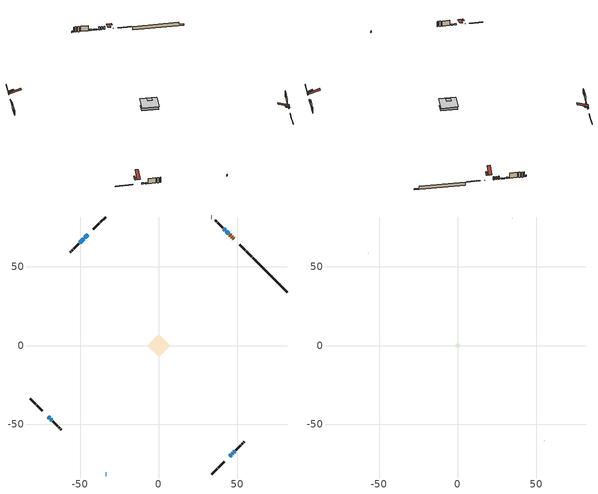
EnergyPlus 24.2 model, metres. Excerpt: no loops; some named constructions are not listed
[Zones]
conditioned space
 floor adiabatic (AdiabaticFloorConstruction): -7.22,0 0,7.22 7.22,0 0,-7.22 z2.19
 floor foundation (Slab1 construction): -5.5,1.76 -1.76,5.5 5.5,-1.76 1.76,-5.5 z-1.23
 wall outside (RimJoist1 construction): 33.88,-81.8 37.3,-78.38 / -81.8,-33.88 -78.38,-37.3 / -33.88,81.8 -37.3,78.38 / 59.16,56.53 55.74,59.95 z0.97:1.27
 wall outside (RimJoist2 construction): 37.96,-77.73 41.59,-74.1 / -77.73,-37.96 -74.1,-41.59 / -37.96,77.73 -41.59,74.1 / 55.08,60.61 51.45,64.24 z0.97:1.27
 wall outside (AdiabaticWallConstruction 1): 47.72,67.97 47.37,68.32 / 46.71,68.98 46.36,69.33 / 45.7,69.99 45.14,70.55 z0.97:3
 wall outside (AdiabaticWallConstruction): 33.89,81.8 33.35,81.8 / -33.89,-81.8 -33.35,-81.8 z0.97:2.06; -70.37,-45.32 -69.51,-46.18 / 42.18,73.51 41.31,74.37 z0.97:1.89; 44.49,71.2 42.83,72.86 / -45.32,70.37 -46.97,68.72 z0.97:1.53; -47.62,68.06 -50.21,65.48 z0.97:2.34; -68.85,-46.83 -68.19,-47.5 z0.97:1.58; 45.32,-70.37 46,-69.69 z0.97:1.68; 46.66,-69.03 47.23,-68.46 z0.97:2.29; 47.89,-67.8 48.29,-67.4 z0.97:1.83
 wall outside (Wall1 construction): 48.94,-66.75 52.18,-63.51 / -67.53,-48.16 -64.3,-51.39 / -50.87,64.82 -54.11,61.58 / 40.66,75.03 37.42,78.27 z0.97:4.63
 wall outside (Wall2 construction): 52.83,-62.85 53.49,-62.2 / -63.64,-52.05 -62.98,-52.71 / -54.76,60.93 -55.42,60.27 / 36.76,78.92 36.11,79.58 z0.97:4.63
 wall outside (Wall3 construction): 54.15,-61.54 54.39,-61.29 / -62.33,-53.36 -62.08,-53.61 / -56.08,59.61 -56.32,59.37 / 35.45,80.24 35.2,80.48 z0.97:4.63
 wall foundation (FoundationWall1 construction): 59.81,55.88,-1.23 59.81,55.88,0.97 79.61,36.08,0.97 79.61,36.08,-0.38 81.8,33.88,-0.38 81.8,33.88,-1.23
 window (WindowConstruction 7): 33.88,81.8 33.35,81.8 z0.97:2.06
 window (WindowConstruction 6): -70.37,-45.32 -69.51,-46.18 z0.97:1.88
 window (WindowConstruction 9): 44.49,71.2 42.83,72.85 z0.97:1.53
 window (WindowConstruction 10): -45.32,70.37 -46.97,68.72 z0.97:1.53
 window (WindowConstruction 8): -33.88,-81.8 -33.35,-81.8 z0.97:2.06
 window (WindowConstruction): -47.62,68.06 -50.21,65.48 z0.97:2.34
 window (WindowConstruction 1): -68.85,-46.84 -68.19,-47.5 z0.97:1.58
 window (WindowConstruction 2): 45.32,-70.37 46,-69.69 z0.97:1.68
 window (WindowConstruction 3): 46.66,-69.03 47.23,-68.46 z0.97:2.29
 window (WindowConstruction 4): 47.89,-67.8 48.28,-67.41 z0.97:1.83
 window (WindowConstruction 5): 42.18,73.51 41.32,74.37 z0.97:1.88
 door (Door): 47.72,67.97 47.37,68.32 z0.97:3
 door (Door 1): 46.71,68.98 46.36,69.33 z0.97:3
 door (Door 2): 45.7,69.99 45.14,70.55 z0.97:3
 ceiling adiabatic (AdiabaticFloorConstruction): 0,-7.22 7.22,0 0,7.22 -7.22,0 z2.19
 roof outside (Roof2 construction): 44.66,-71.03,4.63 39.84,-66.21,6.9 38.57,-67.48,6.9 43.39,-72.3,4.63; -71.03,-44.66,4.63 -66.21,-39.84,6.9 -67.48,-38.57,6.9 -72.3,-43.39,4.63; -44.66,71.03,4.63 -39.84,66.21,6.9 -38.57,67.48,6.9 -43.39,72.3,4.63; 48.38,67.31,4.63 43.56,62.49,6.9 44.83,61.22,6.9 49.65,66.04,4.63
attic - vented
 floor to conditioned space (Floor1 construction Reversed): -1.89,0 0,1.89 1.89,0 0,-1.89 z4.63
 wall outside (Wall4 construction): 55.05,-60.64 55.06,-60.63 / -56.98,58.71 -56.98,58.7 / 34.55,81.14 34.54,81.15 z0.97:4.63
 roof outside (Roof1 construction): 42.73,-72.96,4.63 40.89,-71.11,5.5 40.4,-71.6,5.5 42.25,-73.44,4.63; -72.96,-42.73,4.63 -71.11,-40.89,5.5 -71.6,-40.4,5.5 -73.44,-42.25,4.63; -42.73,72.96,4.63 -40.89,71.11,5.5 -40.4,71.6,5.5 -42.25,73.44,4.63; 50.31,65.38,4.63 48.46,63.54,5.5 48.95,63.05,5.5 50.79,64.9,4.63
[Material] Roughness=Rough; Thermal Absorptance=0.9
Name | Thickness {m} | Conductivity {W/m-K} | Density {kg/m3} | Specific Heat {J/kg-K} | Solar Absorptance | Visible Absorptance
ceiling stud and cavity | 0.1397 | 0.112217 | 65.682 | 1177.47 | 0.7 | 0.7
gypsum board | 0.0127 | 0.160291 | 801 | 837.4 | 0.6 | 0.6
[Construction]
Floor1 construction: ceiling stud and cavity, gypsum board
[EnergyManagementSystem:OutputVariable] Type of Data in Variable=Summed; Update Frequency=ZoneTimestep
Name | EMS Variable | EMS Program or Subroutine | Units
loads_clg_tot_annual_outvar; Energy Management System Output Variable 2; Energy Management System Output Variable 46 | loads_clg_tot | total_loads_program | J
Energy Management System Output Variable 1; Energy Management System Output Variable 45 | loads_htg_tot | total_loads_program | J
Energy Management System Output Variable 3 | htg_unmet_hours | unmet_hours_program | hr
Energy Management System Output Variable 4 | clg_unmet_hours | unmet_hours_program | hr
Energy Management System Output Variable 5 | loads_htg_roofs | component_loads_program | J
Energy Management System Output Variable 6 | loads_htg_ceilings | component_loads_program | J
Energy Management System Output Variable 7 | loads_htg_walls | component_loads_program | J
Energy Management System Output Variable 8 | loads_htg_rim_joists | component_loads_program | J
Energy Management System Output Variable 9 | loads_htg_foundation_walls | component_loads_program | J
Energy Management System Output Variable 10 | loads_htg_doors | component_loads_program | J
Energy Management System Output Variable 11 | loads_htg_windows_conduction | component_loads_program | J
Energy Management System Output Variable 12 | loads_htg_windows_solar | component_loads_program | J
Energy Management System Output Variable 13 | loads_htg_skylights_conduction | component_loads_program | J
Energy Management System Output Variable 14 | loads_htg_skylights_solar | component_loads_program | J
Energy Management System Output Variable 15 | loads_htg_floors | component_loads_program | J
Energy Management System Output Variable 16 | loads_htg_slabs | component_loads_program | J
Energy Management System Output Variable 17 | loads_htg_internal_mass | component_loads_program | J
Energy Management System Output Variable 18 | loads_htg_infil | component_loads_program | J
Energy Management System Output Variable 19 | loads_htg_natvent | component_loads_program | J
Energy Management System Output Variable 20 | loads_htg_mechvent | component_loads_program | J
Energy Management System Output Variable 21 | loads_htg_whf | component_loads_program | J
Energy Management System Output Variable 22 | loads_htg_ducts | component_loads_program | J
Energy Management System Output Variable 23 | loads_htg_intgains | component_loads_program | J
Energy Management System Output Variable 24 | loads_htg_lighting | component_loads_program | J
Energy Management System Output Variable 25 | loads_clg_roofs | component_loads_program | J
Energy Management System Output Variable 26 | loads_clg_ceilings | component_loads_program | J
Energy Management System Output Variable 27 | loads_clg_walls | component_loads_program | J
Energy Management System Output Variable 28 | loads_clg_rim_joists | component_loads_program | J
Energy Management System Output Variable 29 | loads_clg_foundation_walls | component_loads_program | J
Energy Management System Output Variable 30 | loads_clg_doors | component_loads_program | J
Energy Management System Output Variable 31 | loads_clg_windows_conduction | component_loads_program | J
Energy Management System Output Variable 32 | loads_clg_windows_solar | component_loads_program | J
Energy Management System Output Variable 33 | loads_clg_skylights_conduction | component_loads_program | J
Energy Management System Output Variable 34 | loads_clg_skylights_solar | component_loads_program | J
Energy Management System Output Variable 35 | loads_clg_floors | component_loads_program | J
Energy Management System Output Variable 36 | loads_clg_slabs | component_loads_program | J
Energy Management System Output Variable 37 | loads_clg_internal_mass | component_loads_program | J
Energy Management System Output Variable 38 | loads_clg_infil | component_loads_program | J
Energy Management System Output Variable 39 | loads_clg_natvent | component_loads_program | J
Energy Management System Output Variable 40 | loads_clg_mechvent | component_loads_program | J
Energy Management System Output Variable 41 | loads_clg_whf | component_loads_program | J
Energy Management System Output Variable 42 | loads_clg_ducts | component_loads_program | J
Energy Management System Output Variable 43 | loads_clg_intgains | component_loads_program | J
Energy Management System Output Variable 44 | loads_clg_lighting | component_loads_program | J
[Schedule:Day:Interval]
interior lighting schedule day: No, 01:00, 0.108182, 04:00, 0.0901515, 05:00, 0.0991667, 06:00, 0.162273, 07:00, 0.270455, 08:00, 0.342576, 10:00, 0.369621, 11:00, 0.351591, 12:00, 0.333561, 13:00, 0.324545, 14:00, 0.31553, 15:00, 0.333561, 16:00, 0.369621, 17:00, 0.450758, 18:00, 0.585985, 19:00, 0.775303, 20:00, 0.955606, 21:00, 0.991667, 22:00, 0.712197, 23:00, 0.360606, 24:00, 0.162273
interior lighting schedule day 1: No, 01:00, 0.100909, 04:00, 0.0840909, 05:00, 0.0925, 06:00, 0.151364, 07:00, 0.252273, 08:00, 0.319545, 10:00, 0.344773, 11:00, 0.327955, 12:00, 0.311136, 13:00, 0.302727, 14:00, 0.294318, 15:00, 0.311136, 16:00, 0.344773, 17:00, 0.420455, 18:00, 0.546591, 19:00, 0.723182, 20:00, 0.891364, 21:00, 0.925, 22:00, 0.664318, 23:00, 0.336364, 24:00, 0.151364
interior lighting schedule day 2: No, 01:00, 0.0927273, 04:00, 0.0772727, 05:00, 0.085, 06:00, 0.139091, 07:00, 0.231818, 08:00, 0.293636, 10:00, 0.316818, 11:00, 0.301364, 12:00, 0.285909, 13:00, 0.278182, 14:00, 0.270455, 15:00, 0.285909, 16:00, 0.316818, 17:00, 0.386364, 18:00, 0.502273, 19:00, 0.664545, 20:00, 0.819091, 21:00, 0.85, 22:00, 0.610455, 23:00, 0.309091, 24:00, 0.139091
interior lighting schedule day 3: No, 01:00, 0.0845455, 04:00, 0.0704545, 05:00, 0.0775, 06:00, 0.126818, 07:00, 0.211364, 08:00, 0.267727, 10:00, 0.288864, 11:00, 0.274773, 12:00, 0.260682, 13:00, 0.253636, 14:00, 0.246591, 15:00, 0.260682, 16:00, 0.288864, 17:00, 0.352273, 18:00, 0.457955, 19:00, 0.605909, 20:00, 0.746818, 21:00, 0.775, 22:00, 0.556591, 23:00, 0.281818, 24:00, 0.126818
interior lighting schedule day 4: No, 01:00, 0.0763636, 04:00, 0.0636364, 05:00, 0.07, 06:00, 0.114545, 07:00, 0.190909, 08:00, 0.241818, 10:00, 0.260909, 11:00, 0.248182, 12:00, 0.235455, 13:00, 0.229091, 14:00, 0.222727, 15:00, 0.235455, 16:00, 0.260909, 17:00, 0.318182, 18:00, 0.413636, 19:00, 0.547273, 20:00, 0.674545, 21:00, 0.7, 22:00, 0.502727, 23:00, 0.254545, 24:00, 0.114545
interior lighting schedule day 5: No, 01:00, 0.0727273, 04:00, 0.0606061, 05:00, 0.0666667, 06:00, 0.109091, 07:00, 0.181818, 08:00, 0.230303, 10:00, 0.248485, 11:00, 0.236364, 12:00, 0.224242, 13:00, 0.218182, 14:00, 0.212121, 15:00, 0.224242, 16:00, 0.248485, 17:00, 0.30303, 18:00, 0.393939, 19:00, 0.521212, 20:00, 0.642424, 21:00, 0.666667, 22:00, 0.478788, 23:00, 0.242424, 24:00, 0.109091
interior lighting schedule day 6: No, 01:00, 0.0745455, 04:00, 0.0621212, 05:00, 0.0683333, 06:00, 0.111818, 07:00, 0.186364, 08:00, 0.236061, 10:00, 0.254697, 11:00, 0.242273, 12:00, 0.229848, 13:00, 0.223636, 14:00, 0.217424, 15:00, 0.229848, 16:00, 0.254697, 17:00, 0.310606, 18:00, 0.403788, 19:00, 0.534242, 20:00, 0.658485, 21:00, 0.683333, 22:00, 0.490758, 23:00, 0.248485, 24:00, 0.111818
interior lighting schedule day 7: No, 01:00, 0.08, 04:00, 0.0666667, 05:00, 0.0733333, 06:00, 0.12, 07:00, 0.2, 08:00, 0.253333, 10:00, 0.273333, 11:00, 0.26, 12:00, 0.246667, 13:00, 0.24, 14:00, 0.233333, 15:00, 0.246667, 16:00, 0.273333, 17:00, 0.333333, 18:00, 0.433333, 19:00, 0.573333, 20:00, 0.706667, 21:00, 0.733333, 22:00, 0.526667, 23:00, 0.266667, 24:00, 0.12
interior lighting schedule day 8: No, 01:00, 0.0890909, 04:00, 0.0742424, 05:00, 0.0816667, 06:00, 0.133636, 07:00, 0.222727, 08:00, 0.282121, 10:00, 0.304394, 11:00, 0.289545, 12:00, 0.274697, 13:00, 0.267273, 14:00, 0.259848, 15:00, 0.274697, 16:00, 0.304394, 17:00, 0.371212, 18:00, 0.482576, 19:00, 0.638485, 20:00, 0.78697, 21:00, 0.816667, 22:00, 0.586515, 23:00, 0.29697, 24:00, 0.133636
interior lighting schedule day 9: No, 01:00, 0.0972727, 04:00, 0.0810606, 05:00, 0.0891667, 06:00, 0.145909, 07:00, 0.243182, 08:00, 0.30803, 10:00, 0.332348, 11:00, 0.316136, 12:00, 0.299924, 13:00, 0.291818, 14:00, 0.283712, 15:00, 0.299924, 16:00, 0.332348, 17:00, 0.405303, 18:00, 0.526894, 19:00, 0.697121, 20:00, 0.859242, 21:00, 0.891667, 22:00, 0.640379, 23:00, 0.324242, 24:00, 0.145909
interior lighting schedule day 10: No, 01:00, 0.105455, 04:00, 0.0878788, 05:00, 0.0966667, 06:00, 0.158182, 07:00, 0.263636, 08:00, 0.333939, 10:00, 0.360303, 11:00, 0.342727, 12:00, 0.325152, 13:00, 0.316364, 14:00, 0.307576, 15:00, 0.325152, 16:00, 0.360303, 17:00, 0.439394, 18:00, 0.571212, 19:00, 0.755758, 20:00, 0.931515, 21:00, 0.966667, 22:00, 0.694242, 23:00, 0.351515, 24:00, 0.158182
interior lighting schedule day 11: No, 01:00, 0.109091, 04:00, 0.0909091, 05:00, 0.1, 06:00, 0.163636, 07:00, 0.272727, 08:00, 0.345455, 10:00, 0.372727, 11:00, 0.354545, 12:00, 0.336364, 13:00, 0.327273, 14:00, 0.318182, 15:00, 0.336364, 16:00, 0.372727, 17:00, 0.454545, 18:00, 0.590909, 19:00, 0.781818, 20:00, 0.963636, 21:00, 1, 22:00, 0.718182, 23:00, 0.363636, 24:00, 0.163636
interior lighting schedule default day; occupants schedule default day; clothes dryer schedule default day; cooking range schedule default day; mech vent bath fan 0 schedule default day; mech vent range fan 0 schedule default day; misc plug loads schedule default day; general water use schedule default day; heating setpoint default day; cooling setpoint default day; clothes dryer exhaust 0 schedule default day; cooling season schedule day; cooling season schedule day 2; cooling season schedule default day; exterior lighting schedule default day; natural vent schedule default day: No, 24:00, 0
occupants schedule day: No, 05:00, 0.426829, 06:00, 0.719512, 07:00, 1, 08:00, 0.670732, 09:00, 0.329268, 14:00, 0.170732, 15:00, 0.231707, 16:00, 0.329268, 17:00, 0.5, 18:00, 0.670732, 19:00, 0.829268, 21:00, 1, 22:00, 0.853659, 23:00, 0.646341, 24:00, 0.426829
clothes dryer schedule day; clothes dryer exhaust 0 schedule day: No, 01:00, 0.123457, 02:00, 0.0740741, 03:00, 0.0493827, 04:00, 0.0246914, 05:00, 0.0493827, 06:00, 0.0740741, 07:00, 0.197531, 08:00, 0.395062, 09:00, 0.592593, 10:00, 0.839506, 11:00, 0.962963, 12:00, 1, 13:00, 0.91358, 14:00, 0.82716, 15:00, 0.716049, 16:00, 0.753086, 17:00, 0.679012, 18:00, 0.666667, 20:00, 0.62963, 21:00, 0.641975, 22:00, 0.666667, 23:00, 0.54321, 24:00, 0.296296
cooking range schedule day: No, 05:00, 0.0597015, 06:00, 0.11194, 07:00, 0.171642, 08:00, 0.291045, 11:00, 0.343284, 12:00, 0.402985, 13:00, 0.462687, 14:00, 0.343284, 15:00, 0.291045, 16:00, 0.402985, 17:00, 0.567164, 18:00, 1, 19:00, 0.850746, 20:00, 0.432836, 21:00, 0.291045, 22:00, 0.231343, 23:00, 0.171642, 24:00, 0.11194
mech vent bath fan 0 schedule day: No, 07:00, 0, 08:00, 1, 09:00, 0.2, 24:00, 0
mech vent range fan 0 schedule day: No, 18:00, 0, 19:00, 1, 20:00, 0.2, 24:00, 0
misc plug loads schedule day: No, 06:00, 0.705882, 07:00, 0.745098, 08:00, 0.803922, 15:00, 0.823529, 16:00, 0.862745, 17:00, 0.921569, 18:00, 0.980392, 19:00, 1, 20:00, 0.980392, 21:00, 0.941176, 22:00, 0.862745, 23:00, 0.784314, 24:00, 0.72549
general water use schedule day: No, 01:00, 0.315068, 03:00, 0.287671, 04:00, 0.342466, 05:00, 0.369863, 06:00, 0.520548, 07:00, 0.60274, 08:00, 0.534247, 10:00, 0.506849, 11:00, 0.465753, 14:00, 0.479452, 15:00, 0.534247, 16:00, 0.589041, 17:00, 0.69863, 18:00, 0.876712, 19:00, 0.890411, 20:00, 0.986301, 21:00, 1, 22:00, 0.863014, 23:00, 0.616438, 24:00, 0.465753
heating setpoint day: No, 07:00, 18, 23:00, 21, 24:00, 18
cooling setpoint day: No, 24:00, 25
cooling season schedule day 1: No, 24:00, 1
exterior lighting schedule day: No, 01:00, 0.566667, 03:00, 0.524167, 05:00, 0.495833, 06:00, 0.5525, 07:00, 0.623333, 08:00, 0.580833, 09:00, 0.439167, 10:00, 0.354167, 12:00, 0.34, 13:00, 0.354167, 14:00, 0.396667, 15:00, 0.425, 16:00, 0.495833, 17:00, 0.623333, 18:00, 0.793333, 19:00, 0.906667, 20:00, 0.963333, 21:00, 0.991667, 22:00, 0.920833, 23:00, 0.793333, 24:00, 0.665833
exterior lighting schedule day 1: No, 01:00, 0.528571, 03:00, 0.488929, 05:00, 0.4625, 06:00, 0.515357, 07:00, 0.581429, 08:00, 0.541786, 09:00, 0.409643, 10:00, 0.330357, 12:00, 0.317143, 13:00, 0.330357, 14:00, 0.37, 15:00, 0.396429, 16:00, 0.4625, 17:00, 0.581429, 18:00, 0.74, 19:00, 0.845714, 20:00, 0.898571, 21:00, 0.925, 22:00, 0.858929, 23:00, 0.74, 24:00, 0.621071
exterior lighting schedule day 10: No, 01:00, 0.552381, 03:00, 0.510952, 05:00, 0.483333, 06:00, 0.538571, 07:00, 0.607619, 08:00, 0.56619, 09:00, 0.428095, 10:00, 0.345238, 12:00, 0.331429, 13:00, 0.345238, 14:00, 0.386667, 15:00, 0.414286, 16:00, 0.483333, 17:00, 0.607619, 18:00, 0.773333, 19:00, 0.88381, 20:00, 0.939048, 21:00, 0.966667, 22:00, 0.897619, 23:00, 0.773333, 24:00, 0.649048
exterior lighting schedule day 11: No, 01:00, 0.571429, 03:00, 0.528571, 05:00, 0.5, 06:00, 0.557143, 07:00, 0.628571, 08:00, 0.585714, 09:00, 0.442857, 10:00, 0.357143, 12:00, 0.342857, 13:00, 0.357143, 14:00, 0.4, 15:00, 0.428571, 16:00, 0.5, 17:00, 0.628571, 18:00, 0.8, 19:00, 0.914286, 20:00, 0.971429, 21:00, 1, 22:00, 0.928571, 23:00, 0.8, 24:00, 0.671429
exterior lighting schedule day 2: No, 01:00, 0.485714, 03:00, 0.449286, 05:00, 0.425, 06:00, 0.473571, 07:00, 0.534286, 08:00, 0.497857, 09:00, 0.376429, 10:00, 0.303571, 12:00, 0.291429, 13:00, 0.303571, 14:00, 0.34, 15:00, 0.364286, 16:00, 0.425, 17:00, 0.534286, 18:00, 0.68, 19:00, 0.777143, 20:00, 0.825714, 21:00, 0.85, 22:00, 0.789286, 23:00, 0.68, 24:00, 0.570714
exterior lighting schedule day 3: No, 01:00, 0.442857, 03:00, 0.409643, 05:00, 0.3875, 06:00, 0.431786, 07:00, 0.487143, 08:00, 0.453929, 09:00, 0.343214, 10:00, 0.276786, 12:00, 0.265714, 13:00, 0.276786, 14:00, 0.31, 15:00, 0.332143, 16:00, 0.3875, 17:00, 0.487143, 18:00, 0.62, 19:00, 0.708571, 20:00, 0.752857, 21:00, 0.775, 22:00, 0.719643, 23:00, 0.62, 24:00, 0.520357
exterior lighting schedule day 4: No, 01:00, 0.4, 03:00, 0.37, 05:00, 0.35, 06:00, 0.39, 07:00, 0.44, 08:00, 0.41, 09:00, 0.31, 10:00, 0.25, 12:00, 0.24, 13:00, 0.25, 14:00, 0.28, 15:00, 0.3, 16:00, 0.35, 17:00, 0.44, 18:00, 0.56, 19:00, 0.64, 20:00, 0.68, 21:00, 0.7, 22:00, 0.65, 23:00, 0.56, 24:00, 0.47
exterior lighting schedule day 5: No, 01:00, 0.380952, 03:00, 0.352381, 05:00, 0.333333, 06:00, 0.371429, 07:00, 0.419048, 08:00, 0.390476, 09:00, 0.295238, 10:00, 0.238095, 12:00, 0.228571, 13:00, 0.238095, 14:00, 0.266667, 15:00, 0.285714, 16:00, 0.333333, 17:00, 0.419048, 18:00, 0.533333, 19:00, 0.609524, 20:00, 0.647619, 21:00, 0.666667, 22:00, 0.619048, 23:00, 0.533333, 24:00, 0.447619
exterior lighting schedule day 6: No, 01:00, 0.390476, 03:00, 0.36119, 05:00, 0.341667, 06:00, 0.380714, 07:00, 0.429524, 08:00, 0.400238, 09:00, 0.302619, 10:00, 0.244048, 12:00, 0.234286, 13:00, 0.244048, 14:00, 0.273333, 15:00, 0.292857, 16:00, 0.341667, 17:00, 0.429524, 18:00, 0.546667, 19:00, 0.624762, 20:00, 0.66381, 21:00, 0.683333, 22:00, 0.634524, 23:00, 0.546667, 24:00, 0.45881
exterior lighting schedule day 7: No, 01:00, 0.419048, 03:00, 0.387619, 05:00, 0.366667, 06:00, 0.408571, 07:00, 0.460952, 08:00, 0.429524, 09:00, 0.324762, 10:00, 0.261905, 12:00, 0.251429, 13:00, 0.261905, 14:00, 0.293333, 15:00, 0.314286, 16:00, 0.366667, 17:00, 0.460952, 18:00, 0.586667, 19:00, 0.670476, 20:00, 0.712381, 21:00, 0.733333, 22:00, 0.680952, 23:00, 0.586667, 24:00, 0.492381
exterior lighting schedule day 8: No, 01:00, 0.466667, 03:00, 0.431667, 05:00, 0.408333, 06:00, 0.455, 07:00, 0.513333, 08:00, 0.478333, 09:00, 0.361667, 10:00, 0.291667, 12:00, 0.28, 13:00, 0.291667, 14:00, 0.326667, 15:00, 0.35, 16:00, 0.408333, 17:00, 0.513333, 18:00, 0.653333, 19:00, 0.746667, 20:00, 0.793333, 21:00, 0.816667, 22:00, 0.758333, 23:00, 0.653333, 24:00, 0.548333
exterior lighting schedule day 9: No, 01:00, 0.509524, 03:00, 0.47131, 05:00, 0.445833, 06:00, 0.496786, 07:00, 0.560476, 08:00, 0.522262, 09:00, 0.394881, 10:00, 0.318452, 12:00, 0.305714, 13:00, 0.318452, 14:00, 0.356667, 15:00, 0.382143, 16:00, 0.445833, 17:00, 0.560476, 18:00, 0.713333, 19:00, 0.815238, 20:00, 0.86619, 21:00, 0.891667, 22:00, 0.827976, 23:00, 0.713333, 24:00, 0.59869
[Schedule:Week:Daily]
heating setpoint Week Rule - Jan1-Dec31: heating setpoint day, heating setpoint day, heating setpoint day, heating setpoint day, heating setpoint day, heating setpoint day, heating setpoint day, heating setpoint default day, heating setpoint default day, heating setpoint default day, heating setpoint default day, heating setpoint default day
cooling setpoint Week Rule - Jan1-Dec31: cooling setpoint day, cooling setpoint day, cooling setpoint day, cooling setpoint day, cooling setpoint day, cooling setpoint day, cooling setpoint day, cooling setpoint default day, cooling setpoint default day, cooling setpoint default day, cooling setpoint default day, cooling setpoint default day
clothes dryer exhaust 0 schedule Week Rule - Jan1-Dec31: clothes dryer exhaust 0 schedule day, clothes dryer exhaust 0 schedule day, clothes dryer exhaust 0 schedule day, clothes dryer exhaust 0 schedule day, clothes dryer exhaust 0 schedule day, clothes dryer exhaust 0 schedule day, clothes dryer exhaust 0 schedule day, clothes dryer exhaust 0 schedule default day, clothes dryer exhaust 0 schedule default day, clothes dryer exhaust 0 schedule default day, clothes dryer exhaust 0 schedule default day, clothes dryer exhaust 0 schedule default day
cooling season schedule Week Rule - Jan1-May26: cooling season schedule day, cooling season schedule day, cooling season schedule day, cooling season schedule day, cooling season schedule day, cooling season schedule day, cooling season schedule day, cooling season schedule default day, cooling season schedule default day, cooling season schedule default day, cooling season schedule default day, cooling season schedule default day
cooling season schedule Week Rule - May27-Jun2: cooling season schedule day, cooling season schedule day, cooling season schedule day, cooling season schedule day, cooling season schedule day, cooling season schedule day 1, cooling season schedule day 1, cooling season schedule default day, cooling season schedule default day, cooling season schedule default day, cooling season schedule default day, cooling season schedule default day
cooling season schedule Week Rule - Jun3-Sep29: cooling season schedule day 1, cooling season schedule day 1, cooling season schedule day 1, cooling season schedule day 1, cooling season schedule day 1, cooling season schedule day 1, cooling season schedule day 1, cooling season schedule default day, cooling season schedule default day, cooling season schedule default day, cooling season schedule default day, cooling season schedule default day
cooling season schedule Week Rule - Sep30-Oct6: cooling season schedule day 1, cooling season schedule day 2, cooling season schedule day 2, cooling season schedule day 2, cooling season schedule day 2, cooling season schedule day 2, cooling season schedule day 2, cooling season schedule default day, cooling season schedule default day, cooling season schedule default day, cooling season schedule default day, cooling season schedule default day
cooling season schedule Week Rule - Oct7-Dec31: cooling season schedule day 2, cooling season schedule day 2, cooling season schedule day 2, cooling season schedule day 2, cooling season schedule day 2, cooling season schedule day 2, cooling season schedule day 2, cooling season schedule default day, cooling season schedule default day, cooling season schedule default day, cooling season schedule default day, cooling season schedule default day
exterior lighting schedule Week Rule - Aug5-Aug25: exterior lighting schedule day 7, exterior lighting schedule day 7, exterior lighting schedule day 7, exterior lighting schedule day 7, exterior lighting schedule day 7, exterior lighting schedule day 7, exterior lighting schedule day 7, exterior lighting schedule default day, exterior lighting schedule default day, exterior lighting schedule default day, exterior lighting schedule default day, exterior lighting schedule default day
exterior lighting schedule Week Rule - Aug26-Sep1: exterior lighting schedule day 7, exterior lighting schedule day 7, exterior lighting schedule day 7, exterior lighting schedule day 7, exterior lighting schedule day 7, exterior lighting schedule day 7, exterior lighting schedule day 8, exterior lighting schedule default day, exterior lighting schedule default day, exterior lighting schedule default day, exterior lighting schedule default day, exterior lighting schedule default day
exterior lighting schedule Week Rule - Sep2-Sep29: exterior lighting schedule day 8, exterior lighting schedule day 8, exterior lighting schedule day 8, exterior lighting schedule day 8, exterior lighting schedule day 8, exterior lighting schedule day 8, exterior lighting schedule day 8, exterior lighting schedule default day, exterior lighting schedule default day, exterior lighting schedule default day, exterior lighting schedule default day, exterior lighting schedule default day
exterior lighting schedule Week Rule - Sep30-Oct6: exterior lighting schedule day 8, exterior lighting schedule day 9, exterior lighting schedule day 9, exterior lighting schedule day 9, exterior lighting schedule day 9, exterior lighting schedule day 9, exterior lighting schedule day 9, exterior lighting schedule default day, exterior lighting schedule default day, exterior lighting schedule default day, exterior lighting schedule default day, exterior lighting schedule default day
exterior lighting schedule Week Rule - Oct7-Oct27: exterior lighting schedule day 9, exterior lighting schedule day 9, exterior lighting schedule day 9, exterior lighting schedule day 9, exterior lighting schedule day 9, exterior lighting schedule day 9, exterior lighting schedule day 9, exterior lighting schedule default day, exterior lighting schedule default day, exterior lighting schedule default day, exterior lighting schedule default day, exterior lighting schedule default day
exterior lighting schedule Week Rule - Oct28-Nov3: exterior lighting schedule day 9, exterior lighting schedule day 9, exterior lighting schedule day 9, exterior lighting schedule day 9, exterior lighting schedule day 10, exterior lighting schedule day 10, exterior lighting schedule day 10, exterior lighting schedule default day, exterior lighting schedule default day, exterior lighting schedule default day, exterior lighting schedule default day, exterior lighting schedule default day
exterior lighting schedule Week Rule - Nov4-Nov24: exterior lighting schedule day 10, exterior lighting schedule day 10, exterior lighting schedule day 10, exterior lighting schedule day 10, exterior lighting schedule day 10, exterior lighting schedule day 10, exterior lighting schedule day 10, exterior lighting schedule default day, exterior lighting schedule default day, exterior lighting schedule default day, exterior lighting schedule default day, exterior lighting schedule default day
exterior lighting schedule Week Rule - Nov25-Dec1: exterior lighting schedule day 10, exterior lighting schedule day 10, exterior lighting schedule day 10, exterior lighting schedule day 10, exterior lighting schedule day 10, exterior lighting schedule day 10, exterior lighting schedule day 11, exterior lighting schedule default day, exterior lighting schedule default day, exterior lighting schedule default day, exterior lighting schedule default day, exterior lighting schedule default day
exterior lighting schedule Week Rule - Dec2-Dec31: exterior lighting schedule day 11, exterior lighting schedule day 11, exterior lighting schedule day 11, exterior lighting schedule day 11, exterior lighting schedule day 11, exterior lighting schedule day 11, exterior lighting schedule day 11, exterior lighting schedule default day, exterior lighting schedule default day, exterior lighting schedule default day, exterior lighting schedule default day, exterior lighting schedule default day
natural vent schedule Week Rule - Jan1-Dec31: natural vent schedule default day, natural vent schedule default day, natural vent schedule default day, natural vent schedule default day, natural vent schedule default day, natural vent schedule default day, natural vent schedule default day, natural vent schedule default day, natural vent schedule default day, natural vent schedule default day, natural vent schedule default day, natural vent schedule default day
[Schedule:Year]
heating setpoint: heating setpoint Week Rule - Jan1-Dec31, 1, 1, 12, 31
cooling setpoint: cooling setpoint Week Rule - Jan1-Dec31, 1, 1, 12, 31
clothes dryer exhaust 0 schedule: clothes dryer exhaust 0 schedule Week Rule - Jan1-Dec31, 1, 1, 12, 31
cooling season schedule: cooling season schedule Week Rule - Jan1-May26, 1, 1, 5, 26, cooling season schedule Week Rule - May27-Jun2, 5, 27, 6, 2, cooling season schedule Week Rule - Jun3-Sep29, 6, 3, 9, 29, cooling season schedule Week Rule - Sep30-Oct6, 9, 30, 10, 6, cooling season schedule Week Rule - Oct7-Dec31, 10, 7, 12, 31
natural vent schedule: natural vent schedule Week Rule - Jan1-Dec31, 1, 1, 12, 31
